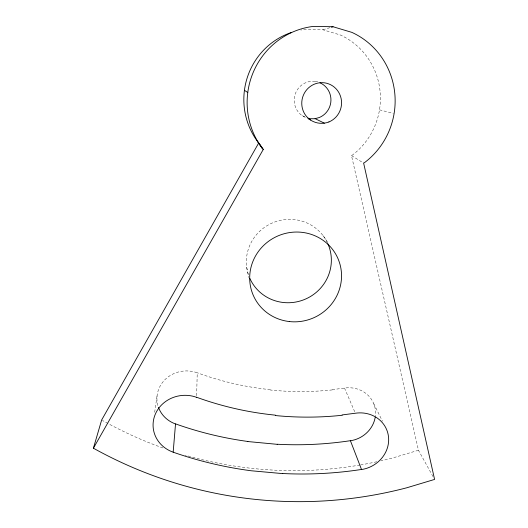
<?xml version="1.0" encoding="UTF-8"?>
<svg xmlns="http://www.w3.org/2000/svg" width="528" height="528" viewBox="0 0 528 528"><rect width="100%" height="100%" fill="white"/><g stroke="black" fill="none" stroke-linecap="round" stroke-linejoin="round"><path stroke-width="0.4" stroke-dasharray="2.64 1.98" d="M196.634 395.69L197.241 372.821A29.317 27.403 -4.4 0 0 166.432 378.305A29.317 27.403 -4.4 0 0 158.209 406.633M154.658 412.295L157.1 395.578M433.019 476.579L418.46 450.259L351.496 155.582L352.473 155.021A70 68.237 -80 0 0 340.23 34.947L322.905 29.779L304.768 29.476A70 68.237 -80 0 0 300.868 30.056M322.905 29.779L329.927 27.674M418.46 450.259L392.674 457.974A412.672 401.023 -85.5 0 1 380.787 460.871M332.237 389.638L344.513 388.087A28.446 26.367 -22.4 0 1 375.19 417.358M315.348 81.464L317.691 81.814M379.493 109.831L393.327 113.388M302.392 115.672L305.804 117.454M305.309 117.427L301.204 114.959A18.83 18.355 -79.8 0 1 296.069 91.997A18.83 18.355 -79.8 0 1 316.925 81.767M351.496 155.582L363.634 163.112M323.169 235.765L328.198 243.052M373.771 403.735L382.437 421.166M344.513 388.087L355.027 412.493M246.695 267.307L248.78 277.517M376.801 461.762A412.672 401.023 -85.5 0 1 360.782 464.884M359.977 465.023A412.672 401.023 -85.5 0 1 185.302 455.189M162.881 447.949A412.672 401.023 -85.5 0 1 108.702 423.872M107.996 423.489A412.672 401.023 -85.5 0 1 102.359 420.387M327.584 243.091A42.695 41.514 -23.2 0 0 295.152 219.688A42.695 41.507 -22.9 0 0 248.728 275.616M332.264 389.915A315.949 307.481 -83.7 0 1 270.277 390.001M270.316 389.664A316.001 307.527 -83.3 0 1 197.267 372.755"/><path stroke-width="0.79" d="M282.744 473.616L251.09 470.752A413.483 401.504 -82.9 0 1 173.171 452.186L175.52 423.951A29.317 27.403 -4.4 0 1 158.473 407.392M93.41 448.206L263.281 149.424L262.409 148.54A75.92 73.913 -77.4 0 1 253.13 72.58A75.92 73.913 -77.4 0 1 313.361 26.4L333.043 26.737L351.826 32.36A75.92 73.913 -77.4 0 1 364.696 162.499L363.634 163.112L434.59 479.424L406.87 487.753A448.298 435.065 -83.9 0 1 93.41 448.206L101.653 419.991L258.779 142.864L257.974 142.045A70 68.237 -80 0 1 291.595 32.419M331.485 27.205L333.043 26.737M342.124 414.935L355.344 413.233A30.637 28.156 -22.4 0 1 388.502 436.795A30.637 28.156 -22.4 0 1 361.535 469.544L350.434 440.768A28.446 26.367 -22.4 0 0 375.19 417.358M277.2 444.325L247.804 441.547M307.903 118.153L309.903 118.721L314.681 118.754L319.308 117.526A18.83 18.355 -79.8 0 0 330.944 100.287A18.83 18.355 -79.8 0 0 319.975 82.797M315.091 118.642L324.344 123.163M308.537 118.879L310.589 119.948M244.438 90.328L247.777 92.492M259.228 143.517L263.281 149.424M257.974 142.045L262.409 148.54M289.298 321.552A46.167 44.669 -23.2 0 0 341.068 282.348A46.167 44.669 -23.2 0 0 302.524 232.399A46.167 44.656 -23 0 0 250.16 271.537A46.167 44.656 -23 0 0 289.298 321.539M173.171 452.186A31.647 29.357 -5.1 0 1 155.318 414.176A31.647 29.357 -5.1 0 1 196.594 397.327M342.157 415.259A342.956 333.366 -81.7 0 1 275.372 415.543M275.411 415.153A343.028 333.419 -81.3 0 1 196.614 397.254M350.42 440.682A380.629 370.082 -84.7 0 1 277.207 444.246M247.83 441.467A380.629 370.082 -84.7 0 1 175.567 423.885M361.522 469.451A413.378 401.405 -82.9 0 1 282.751 473.524M327.901 243.797A42.695 41.514 -23.2 0 1 322.674 285.628A42.695 41.514 -23.2 0 1 283.054 302.465A42.695 41.507 -22.9 0 1 249.883 278.48M328.911 121.955C322.41 124.516 314.833 123.46 309.302 119.176A20.42 19.879 -77.2 0 1 308.464 87.938A20.42 19.879 -77.2 0 1 338.646 92.209A20.42 19.879 -77.2 0 1 328.911 121.955"/></g></svg>
